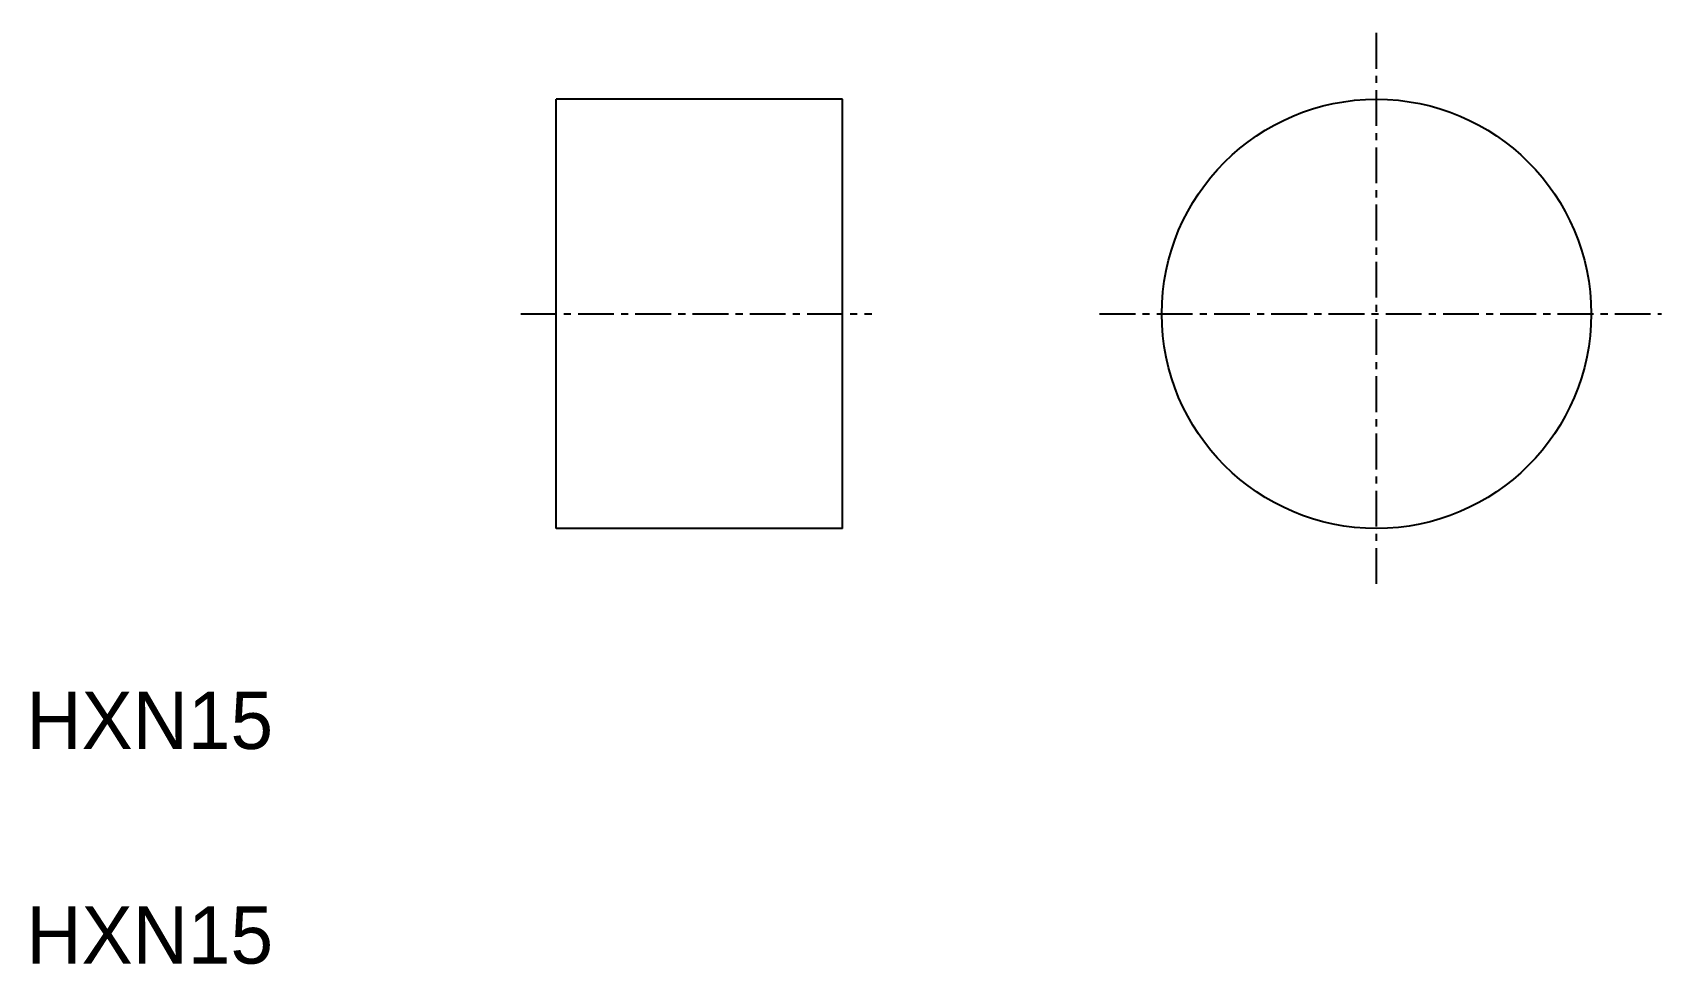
# Model space of a CAD drawing. Extents: x 82.1 to 139, y 82.2 to 114.8.
import ezdxf

# ---------------------------------------------------------------- set-up
doc = ezdxf.new("R2010")
doc.units = 0
doc.linetypes.add('CENTER', pattern=[2, 1.25, -0.25, 0.25, -0.25])
doc.layers.get('0').update_dxf_attribs({"linetype": 'CONTINUOUS'})
doc.layers.add('CENTER', color=1, linetype='CENTER')

msp = doc.modelspace()

# ---------------------------------------------------------------- linework, layer by layer
at = {"color": 7, "linetype": 'CONTINUOUS'}
for p, q in [((100.372, 97.438), (100.372, 112.438)), ((110.372, 112.438), (100.372, 112.438)), ((110.372, 97.438), (110.372, 112.438)), ((110.372, 97.438), (100.372, 97.438))]:
    msp.add_line(p, q, dxfattribs=at)
msp.add_circle((129.029, 104.938), 7.5, dxfattribs=at)
at = {"layer": 'CENTER', "color": 1, "linetype": 'CENTER'}
for p, q in [((129.029, 95.505), (129.029, 114.767)), ((99.139, 104.938), (111.397, 104.938)), ((119.356, 104.938), (138.984, 104.938))]:
    msp.add_line(p, q, dxfattribs=at)

# ---------------------------------------------------------------- texts
at = {"color": 7, "linetype": 'CONTINUOUS'}
for p in [(81.863, 89.734), (81.863, 82.234)]:
    msp.add_text('HXN15', height=2, dxfattribs=at).set_placement(p)

doc.saveas('drawing.dxf')
